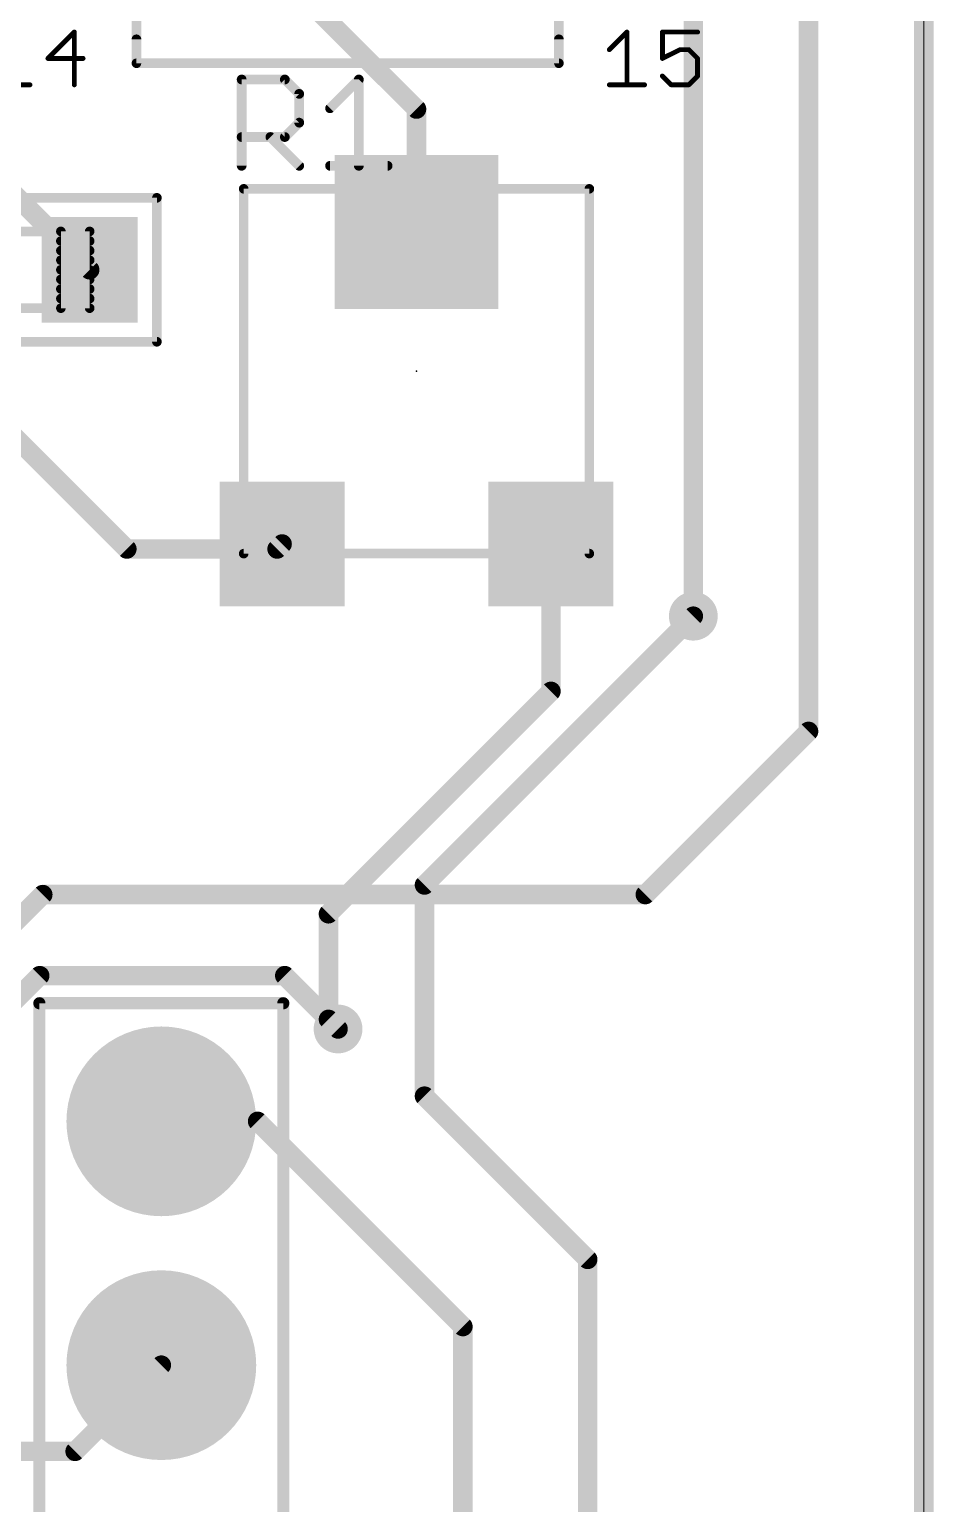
# Model space of a CAD drawing. Extents: x -0.1 to 50.1, y -0.1 to 50.1.
# Drawn here: x 40.69 to 50.1, y 17.06 to 32.41 of the extents above; entities that cross this region are included whole.
import ezdxf

# ---------------------------------------------------------------- set-up
doc = ezdxf.new("R2010")
doc.units = 0
for name, color, linetype in [('1', 22, 'CONTINUOUS'), ('15', 22, 'CONTINUOUS'), ('16', 175, 'CONTINUOUS'), ('17', 82, 'CONTINUOUS'), ('18', 82, 'CONTINUOUS'), ('2', 175, 'CONTINUOUS'), ('20', 7, 'CONTINUOUS'), ('21', 253, 'CONTINUOUS'), ('23', 7, 'CONTINUOUS'), ('29', 253, 'CONTINUOUS'), ('30', 253, 'CONTINUOUS'), ('31', 253, 'CONTINUOUS'), ('51', 253, 'CONTINUOUS')]:
    doc.layers.add(name, color=color, linetype=linetype)

# ---------------------------------------------------------------- blocks, each defined once
blk = doc.blocks.new('ROUNDP')
at = {"const_width": 0.5}
blk.add_lwpolyline([(0, -0.25, 1), (0, 0.25, 1), (0, -0.25)], format="xyb", dxfattribs=at)
blk = doc.blocks.new('RECT')
blk.add_solid([(-0.5, -0.5), (0.5, -0.5), (-0.5, 0.5), (0.5, 0.5)])
blk = doc.blocks.new('ROUNDV')
at = {"const_width": 0.5}
blk.add_lwpolyline([(0, -0.25, 1), (0, 0.25, 1), (0, -0.25)], format="xyb", dxfattribs=at)

msp = doc.modelspace()

# ---------------------------------------------------------------- linework, layer by layer
at = {"layer": '1', "const_width": 0.2032}
for points in [[(44.717, 31.583), (43, 33.3)], [(44.717, 30.302), (44.717, 31.583)], [(40.3215, 30.9), (41.313, 29.9085)], [(41.7, 27), (40.4, 28.3)], [(43.265, 27), (41.7, 27)], [(43.265, 27), (43.317, 27.052)], [(46.117, 27.052), (46.117, 25.517)], [(44.8, 23.5), (47.6, 26.3)], [(46.117, 25.517), (43.8, 23.2)], [(44.8, 21.3), (44.8, 23.5)], [(43.8, 23.2), (43.8, 22.1)], [(43.8, 22.1), (43.9, 22)], [(46.5, 19.6), (44.8, 21.3)], [(46.5, 9.7), (46.5, 19.6)], [(41.1614, 17.6), (42.0592, 18.4978)], [(40, 17.6), (41.1614, 17.6)]]:
    msp.add_lwpolyline(points, dxfattribs=at)
at = {"layer": '1', "const_width": 0.1016}
for points in [[(44.7678, 31.583, 1), (44.6662, 31.583)], [(44.6811, 31.5471, 1), (44.7529, 31.6189)], [(44.6662, 30.302, 1), (44.7678, 30.302)], [(41.2771, 29.8726, 1), (41.3489, 29.9444)], [(41.7, 27.0508, 1), (41.7, 26.9492)], [(41.6641, 26.9641, 1), (41.7359, 27.0359)], [(43.2291, 27.0359, 1), (43.3009, 26.9641)], [(43.265, 26.9492, 1), (43.265, 27.0508)], [(43.3529, 27.0161, 1), (43.2811, 27.0879)], [(46.1678, 27.052, 1), (46.0662, 27.052)], [(47.6359, 26.2641, 1), (47.5641, 26.3359)], [(46.0662, 25.517, 1), (46.1678, 25.517)], [(46.1529, 25.4811, 1), (46.0811, 25.5529)], [(44.8508, 23.5, 1), (44.7492, 23.5)], [(44.7641, 23.5359, 1), (44.8359, 23.4641)], [(43.8508, 23.2, 1), (43.7492, 23.2)], [(43.7641, 23.2359, 1), (43.8359, 23.1641)], [(43.8359, 22.1359, 1), (43.7641, 22.0641)], [(43.7492, 22.1, 1), (43.8508, 22.1)], [(43.8641, 21.9641, 1), (43.9359, 22.0359)], [(44.8359, 21.3359, 1), (44.7641, 21.2641)], [(44.7492, 21.3, 1), (44.8508, 21.3)], [(46.5508, 19.6, 1), (46.4492, 19.6)], [(46.4641, 19.5641, 1), (46.5359, 19.6359)], [(42.0951, 18.4619, 1), (42.0233, 18.5337)], [(41.1255, 17.6359, 1), (41.1973, 17.5641)], [(41.1614, 17.5492, 1), (41.1614, 17.6508)]]:
    msp.add_lwpolyline(points, format="xyb", dxfattribs=at)
at = {"layer": '15', "const_width": 0.01}
msp.add_lwpolyline([(50, 0), (50, 50)], dxfattribs=at)
at = {"layer": '16', "const_width": 0.2032}
for points in [[(47.6, 26.3), (47.6, 35.7)], [(48.8, 25.1), (48.8, 32.7)], [(47.1, 23.4), (48.8, 25.1)], [(39.8272, 22.4028), (40.8244, 23.4)], [(40.8244, 23.4), (47.1, 23.4)], [(40.4876, 22.2504), (40.7924, 22.5552)], [(40.7924, 22.5552), (43.3448, 22.5552)], [(43.3448, 22.5552), (43.9, 22)], [(43.9, 22), (43.8, 22)], [(43.0622, 21.0378), (42.0592, 21.0378)], [(45.2, 18.9), (43.0622, 21.0378)], [(45.2, 18.9), (45.2, 15.2788)]]:
    msp.add_lwpolyline(points, dxfattribs=at)
at = {"layer": '16', "const_width": 0.1016}
for points in [[(47.5492, 26.3, 1), (47.6508, 26.3)], [(48.8359, 25.0641, 1), (48.7641, 25.1359)], [(48.7492, 25.1, 1), (48.8508, 25.1)], [(40.8244, 23.4508, 1), (40.8244, 23.3492)], [(40.8603, 23.3641, 1), (40.7885, 23.4359)], [(47.1, 23.3492, 1), (47.1, 23.4508)], [(47.0641, 23.4359, 1), (47.1359, 23.3641)], [(40.7924, 22.606, 1), (40.7924, 22.5044)], [(40.8283, 22.5193, 1), (40.7565, 22.5911)], [(43.3807, 22.5911, 1), (43.3089, 22.5193)], [(43.3448, 22.5044, 1), (43.3448, 22.606)], [(43.8, 22.0508, 1), (43.8, 21.9492)], [(43.8641, 21.9641, 1), (43.9359, 22.0359)], [(43.9, 21.9492, 1), (43.9, 22.0508)], [(42.0592, 21.0886, 1), (42.0592, 20.987)], [(43.0981, 21.0737, 1), (43.0263, 21.0019)], [(43.0622, 20.987, 1), (43.0622, 21.0886)], [(45.2508, 18.9, 1), (45.1492, 18.9)], [(45.1641, 18.8641, 1), (45.2359, 18.9359)]]:
    msp.add_lwpolyline(points, format="xyb", dxfattribs=at)
at = {"layer": '2', "const_width": 0.01}
msp.add_lwpolyline([(50, 0), (50, 50)], dxfattribs=at)
at = {"layer": '20', "const_width": 0.2032}
msp.add_lwpolyline([(50, 2), (50, 48)], dxfattribs=at)
at = {"layer": '21'}
for points, const_width in [([(41.1527, 32.3851), (40.8779, 32.1102)], 0.0508), ([(41.1527, 31.8354), (41.1527, 32.3851)], 0.0508), ([(46.7254, 32.2018), (46.9086, 32.3851)], 0.0508), ([(46.9086, 32.3851), (46.9086, 31.8354)], 0.0508), ([(47.6443, 32.3851), (47.2779, 32.3851)], 0.0508), ([(47.2779, 32.3851), (47.2779, 32.1102)], 0.0508), ([(41.8, 32.06), (41.8, 32.31)], 0.1), ([(46.2, 32.31), (46.2, 32.06)], 0.1), ([(40.8779, 32.1102), (41.2443, 32.1102)], 0.0508), ([(46.2, 32.06), (41.8, 32.06)], 0.1), ([(47.2779, 32.1102), (47.4611, 32.2018)], 0.0508), ([(47.4611, 32.2018), (47.5527, 32.2018)], 0.0508), ([(47.5527, 32.2018), (47.6443, 32.1102)], 0.0508), ([(47.6443, 32.1102), (47.6443, 31.927)], 0.0508), ([(47.3695, 31.8354), (47.2779, 31.927)], 0.0508), ([(47.6443, 31.927), (47.5527, 31.8354)], 0.0508), ([(40.3254, 31.8354), (40.6918, 31.8354)], 0.0508), ([(46.7254, 31.8354), (47.0918, 31.8354)], 0.0508), ([(47.5527, 31.8354), (47.3695, 31.8354)], 0.0508), ([(39.013, 30.6585), (42.013, 30.6585)], 0.1), ([(42.013, 30.6585), (42.013, 29.1585)], 0.1), ([(42.013, 29.1585), (39.013, 29.1585)], 0.1)]:
    msp.add_lwpolyline(points, dxfattribs=dict(at, const_width=const_width))
for points, const_width in [([(41.1654, 32.3851, 1), (41.14, 32.3851)], 0.0254), ([(41.1617, 32.3761, 1), (41.1437, 32.394)], 0.0254), ([(46.9213, 32.3851, 1), (46.8959, 32.3851)], 0.0254), ([(46.9176, 32.3761, 1), (46.8996, 32.394)], 0.0254), ([(47.2779, 32.3978, 1), (47.2779, 32.3724)], 0.0254), ([(47.2906, 32.3851, 1), (47.2652, 32.3851)], 0.0254), ([(47.6443, 32.3724, 1), (47.6443, 32.3978)], 0.0254), ([(41.825, 32.31, 1), (41.775, 32.31)], 0.05), ([(46.225, 32.31, 1), (46.175, 32.31)], 0.05), ([(40.8779, 32.1229, 1), (40.8779, 32.0975)], 0.0254), ([(40.8689, 32.1192, 1), (40.8869, 32.1013)], 0.0254), ([(41.2443, 32.0975, 1), (41.2443, 32.1229)], 0.0254), ([(41.8, 32.085, 1), (41.8, 32.035)], 0.05), ([(46.2, 32.035, 1), (46.2, 32.085)], 0.05), ([(46.7164, 32.2108, 1), (46.7344, 32.1929)], 0.0254), ([(47.2722, 32.1216, 1), (47.2836, 32.0989)], 0.0254), ([(47.2652, 32.1102, 1), (47.2906, 32.1102)], 0.0254), ([(47.4611, 32.2145, 1), (47.4611, 32.1891)], 0.0254), ([(47.4668, 32.1905, 1), (47.4554, 32.2132)], 0.0254), ([(47.5617, 32.2108, 1), (47.5437, 32.1929)], 0.0254), ([(47.5527, 32.1891, 1), (47.5527, 32.2145)], 0.0254), ([(47.657, 32.1102, 1), (47.6316, 32.1102)], 0.0254), ([(47.6353, 32.1013, 1), (47.6533, 32.1192)], 0.0254), ([(41.775, 32.06, 1), (41.825, 32.06)], 0.05), ([(46.175, 32.06, 1), (46.225, 32.06)], 0.05), ([(47.2869, 31.936, 1), (47.2689, 31.918)], 0.0254), ([(47.6316, 31.927, 1), (47.657, 31.927)], 0.0254), ([(47.6533, 31.918, 1), (47.6353, 31.936)], 0.0254), ([(40.6918, 31.8227, 1), (40.6918, 31.8481)], 0.0254), ([(41.14, 31.8354, 1), (41.1654, 31.8354)], 0.0254), ([(46.7254, 31.8481, 1), (46.7254, 31.8227)], 0.0254), ([(46.8959, 31.8354, 1), (46.9213, 31.8354)], 0.0254), ([(47.0918, 31.8227, 1), (47.0918, 31.8481)], 0.0254), ([(47.3695, 31.8481, 1), (47.3695, 31.8227)], 0.0254), ([(47.3605, 31.8264, 1), (47.3785, 31.8444)], 0.0254), ([(47.5437, 31.8444, 1), (47.5617, 31.8264)], 0.0254), ([(47.5527, 31.8227, 1), (47.5527, 31.8481)], 0.0254), ([(42.038, 30.6585, 1), (41.988, 30.6585)], 0.05), ([(42.013, 30.6335, 1), (42.013, 30.6835)], 0.05), ([(41.988, 29.1585, 1), (42.038, 29.1585)], 0.05), ([(42.013, 29.1335, 1), (42.013, 29.1835)], 0.05)]:
    msp.add_lwpolyline(points, format="xyb", dxfattribs=dict(at, const_width=const_width))
at = {"layer": '23'}
msp.add_point((44.717, 28.852), dxfattribs=at)
at = {"layer": '51'}
for points, const_width in [([(41.8, 32.06), (41.8, 41.76)], 0.1), ([(46.2, 41.76), (46.2, 32.06)], 0.1), ([(46.2, 32.06), (41.8, 32.06)], 0.1), ([(42.8958, 30.9918), (42.8958, 31.891)], 0.1016), ([(42.8958, 31.891), (43.3454, 31.891)], 0.1016), ([(43.3454, 31.891), (43.4952, 31.7411)], 0.1016), ([(43.8166, 31.5912), (44.1163, 31.891)], 0.1016), ([(44.1163, 31.891), (44.1163, 30.9918)], 0.1016), ([(43.4952, 31.7411), (43.4952, 31.4414)], 0.1016), ([(43.4952, 31.4414), (43.3454, 31.2915)], 0.1016), ([(43.3454, 31.2915), (42.8958, 31.2915)], 0.1016), ([(43.1955, 31.2915), (43.4952, 30.9918)], 0.1016), ([(43.8166, 30.9918), (44.416, 30.9918)], 0.1016), ([(42.917, 30.752), (46.517, 30.752)], 0.1), ([(42.917, 26.952), (42.917, 30.752)], 0.1), ([(46.517, 30.752), (46.517, 26.952)], 0.1), ([(39.713, 30.3085), (41.313, 30.3085)], 0.1), ([(41.013, 29.5085), (41.013, 30.3085)], 0.1), ([(41.013, 30.3085), (41.313, 30.3085)], 0.1), ([(41.013, 30.2085), (41.313, 30.2085)], 0.1), ([(41.313, 30.3085), (41.313, 29.5085)], 0.1), ([(41.313, 30.3085), (41.313, 29.5085)], 0.1), ([(41.013, 30.1085), (41.313, 30.1085)], 0.1), ([(41.013, 30.0085), (41.313, 30.0085)], 0.1), ([(41.013, 29.9085), (41.313, 29.9085)], 0.1), ([(41.013, 29.8085), (41.313, 29.8085)], 0.1), ([(41.013, 29.7085), (41.313, 29.7085)], 0.1), ([(41.013, 29.6085), (41.313, 29.6085)], 0.1), ([(41.313, 29.5085), (39.713, 29.5085)], 0.1), ([(41.313, 29.5085), (41.013, 29.5085)], 0.1), ([(41.013, 29.5085), (41.313, 29.5085)], 0.1), ([(46.517, 26.952), (42.917, 26.952)], 0.1), ([(40.7892, 7.0278), (40.7892, 22.2678)], 0.127), ([(40.7892, 22.2678), (43.3292, 22.2678)], 0.127), ([(43.3292, 22.2678), (43.3292, 7.0278)], 0.127)]:
    msp.add_lwpolyline(points, dxfattribs=dict(at, const_width=const_width))
for points, const_width in [([(41.8, 32.085, 1), (41.8, 32.035)], 0.05), ([(46.2, 32.035, 1), (46.2, 32.085)], 0.05), ([(41.775, 32.06, 1), (41.825, 32.06)], 0.05), ([(42.9212, 31.891, 1), (42.8704, 31.891)], 0.0508), ([(42.8958, 31.9164, 1), (42.8958, 31.8656)], 0.0508), ([(43.3633, 31.9089, 1), (43.3274, 31.873)], 0.0508), ([(43.3454, 31.8656, 1), (43.3454, 31.9164)], 0.0508), ([(44.1417, 31.891, 1), (44.0909, 31.891)], 0.0508), ([(44.1343, 31.873, 1), (44.0983, 31.9089)], 0.0508), ([(46.175, 32.06, 1), (46.225, 32.06)], 0.05), ([(43.5206, 31.7411, 1), (43.4698, 31.7411)], 0.0508), ([(43.4773, 31.7231, 1), (43.5132, 31.7591)], 0.0508), ([(43.7986, 31.6092, 1), (43.8345, 31.5733)], 0.0508), ([(43.5132, 31.4234, 1), (43.4773, 31.4593)], 0.0508), ([(42.8958, 31.3169, 1), (42.8958, 31.2661)], 0.0508), ([(43.2135, 31.3095, 1), (43.1776, 31.2736)], 0.0508), ([(43.3274, 31.3095, 1), (43.3633, 31.2736)], 0.0508), ([(43.3454, 31.2661, 1), (43.3454, 31.3169)], 0.0508), ([(43.4698, 31.4414, 1), (43.5206, 31.4414)], 0.0508), ([(43.4773, 30.9738, 1), (43.5132, 31.0098)], 0.0508), ([(43.8166, 31.0172, 1), (43.8166, 30.9664)], 0.0508), ([(44.416, 30.9664, 1), (44.416, 31.0172)], 0.0508), ([(42.8704, 30.9918, 1), (42.9212, 30.9918)], 0.0508), ([(44.0909, 30.9918, 1), (44.1417, 30.9918)], 0.0508), ([(42.917, 30.777, 1), (42.917, 30.727)], 0.05), ([(42.942, 30.752, 1), (42.892, 30.752)], 0.05), ([(46.542, 30.752, 1), (46.492, 30.752)], 0.05), ([(46.517, 30.727, 1), (46.517, 30.777)], 0.05), ([(41.038, 30.3085, 1), (40.988, 30.3085)], 0.05), ([(41.013, 30.3335, 1), (41.013, 30.2835)], 0.05), ([(41.013, 30.2335, 1), (41.013, 30.1835)], 0.05), ([(41.338, 30.3085, 1), (41.288, 30.3085)], 0.05), ([(41.338, 30.3085, 1), (41.288, 30.3085)], 0.05), ([(41.313, 30.2835, 1), (41.313, 30.3335)], 0.05), ([(41.313, 30.2835, 1), (41.313, 30.3335)], 0.05), ([(41.313, 30.1835, 1), (41.313, 30.2335)], 0.05), ([(41.013, 30.1335, 1), (41.013, 30.0835)], 0.05), ([(41.313, 30.0835, 1), (41.313, 30.1335)], 0.05), ([(41.013, 30.0335, 1), (41.013, 29.9835)], 0.05), ([(41.013, 29.9335, 1), (41.013, 29.8835)], 0.05), ([(41.313, 29.9835, 1), (41.313, 30.0335)], 0.05), ([(41.313, 29.8835, 1), (41.313, 29.9335)], 0.05), ([(41.013, 29.8335, 1), (41.013, 29.7835)], 0.05), ([(41.313, 29.7835, 1), (41.313, 29.8335)], 0.05), ([(41.013, 29.7335, 1), (41.013, 29.6835)], 0.05), ([(41.013, 29.6335, 1), (41.013, 29.5835)], 0.05), ([(41.313, 29.6835, 1), (41.313, 29.7335)], 0.05), ([(41.313, 29.5835, 1), (41.313, 29.6335)], 0.05), ([(41.013, 29.5335, 1), (41.013, 29.4835)], 0.05), ([(41.013, 29.5335, 1), (41.013, 29.4835)], 0.05), ([(40.988, 29.5085, 1), (41.038, 29.5085)], 0.05), ([(41.288, 29.5085, 1), (41.338, 29.5085)], 0.05), ([(41.288, 29.5085, 1), (41.338, 29.5085)], 0.05), ([(41.313, 29.4835, 1), (41.313, 29.5335)], 0.05), ([(41.313, 29.4835, 1), (41.313, 29.5335)], 0.05), ([(41.313, 29.4835, 1), (41.313, 29.5335)], 0.05), ([(42.917, 26.977, 1), (42.917, 26.927)], 0.05), ([(42.892, 26.952, 1), (42.942, 26.952)], 0.05), ([(46.492, 26.952, 1), (46.542, 26.952)], 0.05), ([(46.517, 26.927, 1), (46.517, 26.977)], 0.05), ([(40.821, 22.2678, 1), (40.7574, 22.2678)], 0.0635), ([(40.7892, 22.2995, 1), (40.7892, 22.2361)], 0.0635), ([(43.361, 22.2678, 1), (43.2974, 22.2678)], 0.0635), ([(43.3292, 22.2361, 1), (43.3292, 22.2995)], 0.0635)]:
    msp.add_lwpolyline(points, format="xyb", dxfattribs=dict(at, const_width=const_width))

# ---------------------------------------------------------------- block references
at = {"layer": '1'}
for p, xscale, yscale in [((44.717, 30.302), 1.6, 1.5), ((43.317, 27.052), 1.2, 1.2), ((46.117, 27.052), 1.2, 1.2)]:
    msp.add_blockref('RECT', p, dxfattribs=dict(at, xscale=xscale, yscale=yscale))
at = {"layer": '1', "xscale": 0.9}
msp.add_blockref('RECT', (41.313, 29.9085), dxfattribs=at)
at = {"layer": '17', "xscale": 1.875, "yscale": 1.875, "rotation": 90}
for p in [(42.0592, 21.0378), (42.0592, 21.0378), (42.0592, 21.0378), (42.0592, 21.0378), (42.0592, 18.4978), (42.0592, 18.4978), (42.0592, 18.4978), (42.0592, 18.4978)]:
    msp.add_blockref('ROUNDP', p, dxfattribs=at)
at = {"layer": '18', "xscale": 0.508, "yscale": 0.508}
for p in [(47.6, 26.3), (47.6, 26.3), (47.6, 26.3), (47.6, 26.3), (43.9, 22), (43.9, 22), (43.9, 22), (43.9, 22)]:
    msp.add_blockref('ROUNDV', p, dxfattribs=at)
at = {"layer": '29'}
for p, xscale, yscale in [((44.717, 30.302), 1.7016, 1.6016), ((41.313, 29.9085), 1.0016, 1.1016), ((43.317, 27.052), 1.3016, 1.3016), ((46.117, 27.052), 1.3016, 1.3016)]:
    msp.add_blockref('RECT', p, dxfattribs=dict(at, xscale=xscale, yscale=yscale))
at = {"layer": '29', "xscale": 1.9766, "yscale": 1.9766, "rotation": 90}
for p in [(42.0592, 21.0378), (42.0592, 18.4978)]:
    msp.add_blockref('ROUNDP', p, dxfattribs=at)
at = {"layer": '30', "xscale": 1.9766, "yscale": 1.9766, "rotation": 90}
for p in [(42.0592, 21.0378), (42.0592, 18.4978)]:
    msp.add_blockref('ROUNDP', p, dxfattribs=at)
at = {"layer": '31'}
for p, xscale, yscale in [((44.717, 30.302), 1.6, 1.5), ((43.317, 27.052), 1.2, 1.2), ((46.117, 27.052), 1.2, 1.2)]:
    msp.add_blockref('RECT', p, dxfattribs=dict(at, xscale=xscale, yscale=yscale))
at = {"layer": '31', "xscale": 0.9}
msp.add_blockref('RECT', (41.313, 29.9085), dxfattribs=at)

doc.saveas('drawing.dxf')
